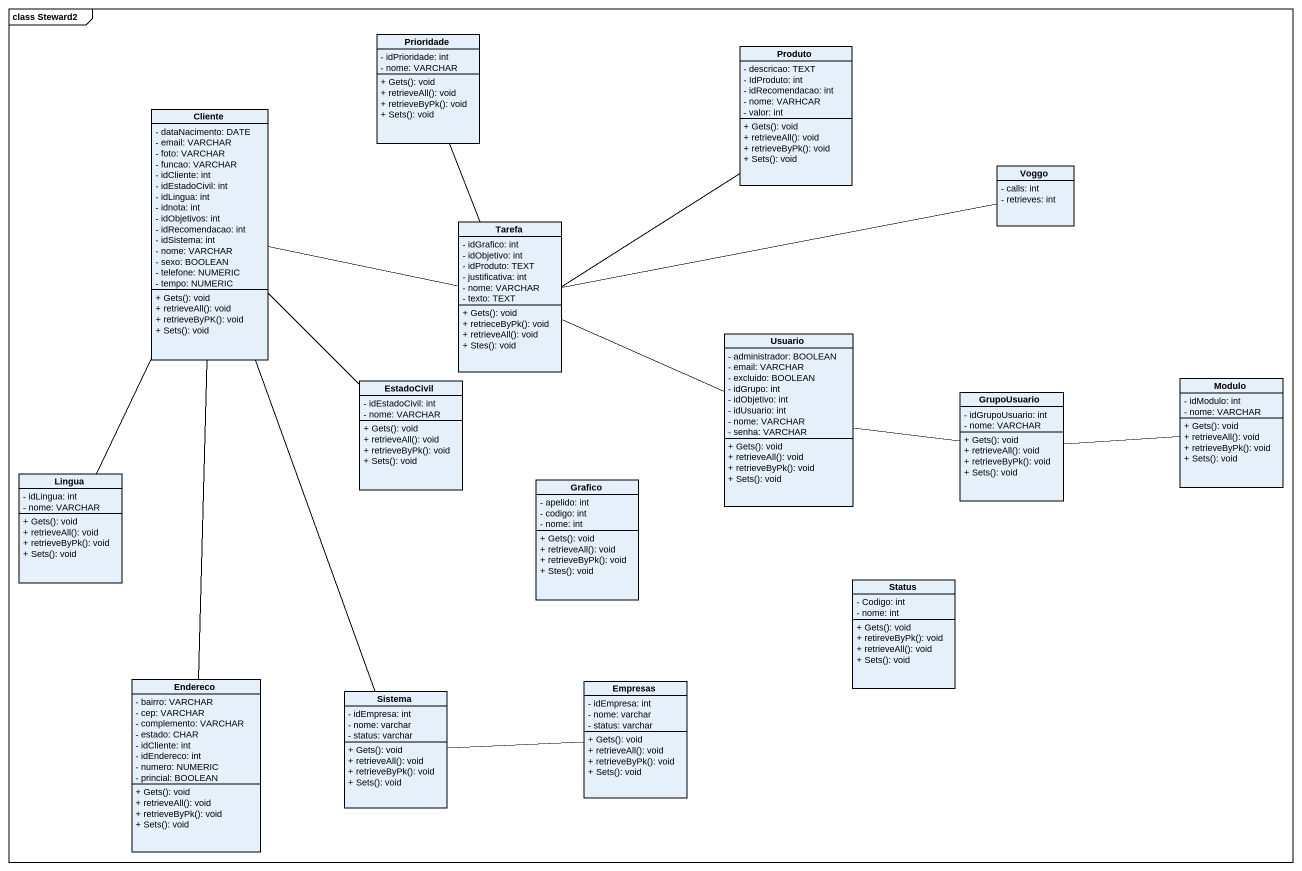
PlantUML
@startuml
mainframe class Steward2
hide circle
hide empty members
skinparam classAttributeIconSize 0
class Prioridade {
  - idPrioridade: int
  - nome: VARCHAR
  + Gets(): void
  + retrieveAll(): void
  + retrieveByPk(): void
  + Sets(): void
}
class Produto {
  - descricao: TEXT
  - IdProduto: int
  - idRecomendacao: int
  - nome: VARHCAR
  - valor: int
  + Gets(): void
  + retrieveAll(): void
  + retrieveByPk(): void
  + Sets(): void
}
class Cliente {
  - dataNacimento: DATE
  - email: VARCHAR
  - foto: VARCHAR
  - funcao: VARCHAR
  - idCliente: int
  - idEstadoCivil: int
  - idLingua: int
  - idnota: int
  - idObjetivos: int
  - idRecomendacao: int
  - idSistema: int
  - nome: VARCHAR
  - sexo: BOOLEAN
  - telefone: NUMERIC
  - tempo: NUMERIC
  + Gets(): void
  + retrieveAll(): void
  + retrieveByPK(): void
  + Sets(): void
}
class Voggo {
  - calls: int
  - retrieves: int
}
class Tarefa {
  - idGrafico: int
  - idObjetivo: int
  - idProduto: TEXT
  - justificativa: int
  - nome: VARCHAR
  - texto: TEXT
  + Gets(): void
  + retrieceByPk(): void
  + retrieveAll(): void
  + Stes(): void
}
class Usuario {
  - administrador: BOOLEAN
  - email: VARCHAR
  - excluido: BOOLEAN
  - idGrupo: int
  - idObjetivo: int
  - idUsuario: int
  - nome: VARCHAR
  - senha: VARCHAR
  + Gets(): void
  + retrieveAll(): void
  + retrieveByPk(): void
  + Sets(): void
}
class EstadoCivil {
  - idEstadoCivil: int
  - nome: VARCHAR
  + Gets(): void
  + retrieveAll(): void
  + retrieveByPk(): void
  + Sets(): void
}
class GrupoUsuario {
  - idGrupoUsuario: int
  - nome: VARCHAR
  + Gets(): void
  + retrieveAll(): void
  + retrieveByPk(): void
  + Sets(): void
}
class Modulo {
  - idModulo: int
  - nome: VARCHAR
  + Gets(): void
  + retrieveAll(): void
  + retrieveByPk(): void
  + Sets(): void
}
class Lingua {
  - idLingua: int
  - nome: VARCHAR
  + Gets(): void
  + retrieveAll(): void
  + retrieveByPk(): void
  + Sets(): void
}
class Grafico {
  - apelido: int
  - codigo: int
  - nome: int
  + Gets(): void
  + retrieveAll(): void
  + retrieveByPk(): void
  + Stes(): void
}
class Status {
  - Codigo: int
  - nome: int
  + Gets(): void
  + retireveByPk(): void
  + retrieveAll(): void
  + Sets(): void
}
class Endereco {
  - bairro: VARCHAR
  - cep: VARCHAR
  - complemento: VARCHAR
  - estado: CHAR
  - idCliente: int
  - idEndereco: int
  - numero: NUMERIC
  - princial: BOOLEAN
  + Gets(): void
  + retrieveAll(): void
  + retrieveByPk(): void
  + Sets(): void
}
class Sistema {
  - idEmpresa: int
  - nome: varchar
  - status: varchar
  + Gets(): void
  + retrieveAll(): void
  + retrieveByPk(): void
  + Sets(): void
}
class Empresas {
  - idEmpresa: int
  - nome: varchar
  - status: varchar
  + Gets(): void
  + retrieveAll(): void
  + retrieveByPk(): void
  + Sets(): void
}
Produto -- Tarefa
Cliente -- EstadoCivil
Cliente -- Lingua
Cliente -- Endereco
Cliente -- Sistema
Tarefa -up- Prioridade
Tarefa -left- Cliente
Tarefa -right- Voggo
Usuario -left- Tarefa
Usuario -right- GrupoUsuario
GrupoUsuario -right- Modulo
Sistema -right- Empresas
@enduml
